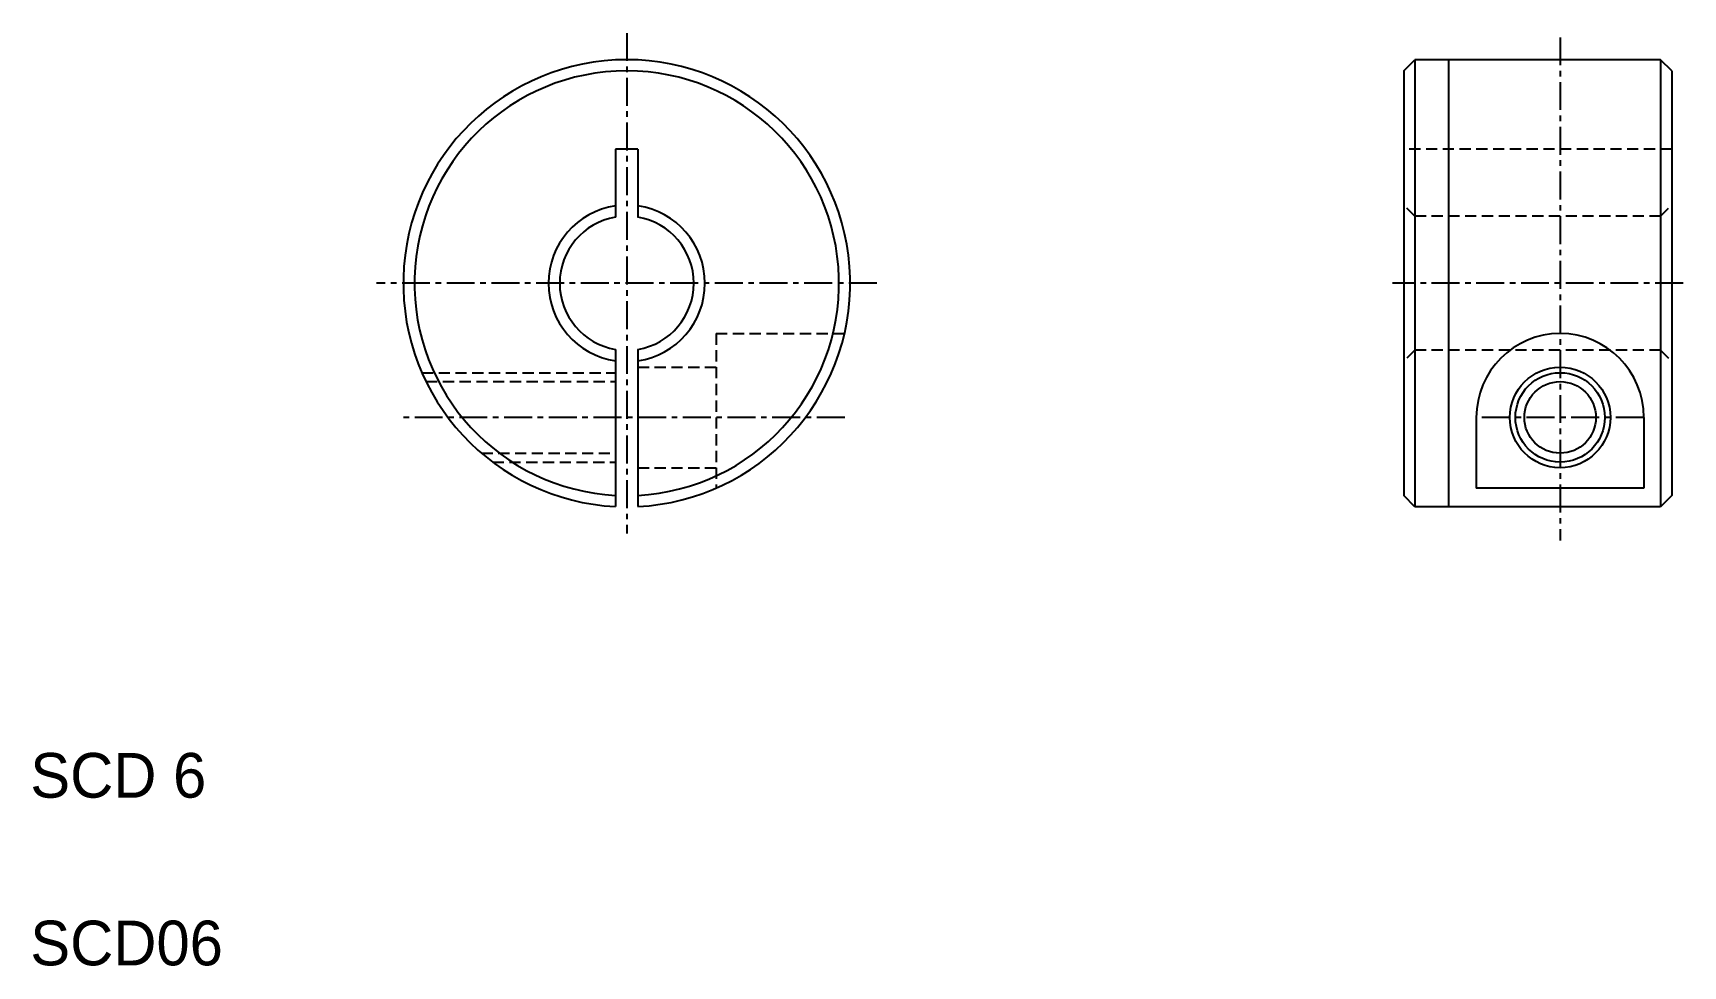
# Model space of a CAD drawing. Extents: x 55.6 to 129.5, y 60 to 101.8.
import ezdxf

# ---------------------------------------------------------------- set-up
doc = ezdxf.new("R2010")
doc.units = 0
doc.linetypes.add('CENTER', pattern=[2, 1.25, -0.25, 0.25, -0.25])
doc.linetypes.add('DASHED', pattern=[0.75, 0.5, -0.25])
doc.layers.get('0').update_dxf_attribs({"linetype": 'CONTINUOUS'})
doc.layers.add('CENTER', color=1, linetype='CENTER')

msp = doc.modelspace()

# ---------------------------------------------------------------- linework, layer by layer
at = {"color": 7, "linetype": 'CONTINUOUS'}
for p, q in [((116.967, 100.068), (117.467, 100.568)), ((128.467, 100.568), (117.467, 100.568)), ((117.467, 100.568), (117.467, 80.568)), ((118.967, 100.568), (118.967, 80.568)), ((128.467, 100.568), (128.467, 80.568)), ((128.967, 100.068), (128.467, 100.568)), ((116.967, 100.068), (116.967, 81.068)), ((128.967, 100.068), (128.967, 81.068)), ((81.694, 96.568), (81.694, 93.526)), ((82.694, 96.568), (81.694, 96.568)), ((82.694, 96.568), (82.694, 93.526)), ((81.694, 87.609), (81.694, 80.58)), ((82.694, 87.609), (82.694, 80.58)), ((120.217, 84.568), (120.217, 81.402)), ((127.717, 84.568), (127.717, 81.402)), ((127.717, 81.402), (120.217, 81.402)), ((117.467, 80.568), (116.967, 81.068)), ((128.467, 80.568), (117.467, 80.568)), ((128.967, 81.068), (128.467, 80.568))]:
    msp.add_line(p, q, dxfattribs=at)
at = {"color": 3, "linetype": 'DASHED'}
for p, q in [((128.967, 96.568), (116.967, 96.568)), ((117.467, 93.568), (116.967, 94.068)), ((128.467, 93.568), (128.967, 94.068)), ((128.467, 93.568), (117.467, 93.568)), ((117.467, 93.568), (117.467, 87.568)), ((122.967, 93.568), (122.967, 93.568)), ((125.967, 93.568), (125.967, 93.568)), ((128.467, 93.568), (128.467, 87.568)), ((86.194, 88.318), (91.938, 88.318)), ((86.194, 88.318), (86.194, 81.402)), ((117.467, 87.568), (116.967, 87.068)), ((128.467, 87.568), (117.467, 87.568)), ((128.467, 87.568), (128.967, 87.068)), ((73.029, 86.568), (81.694, 86.568)), ((82.694, 86.818), (86.194, 86.818)), ((73.214, 86.168), (81.694, 86.168)), ((75.695, 82.968), (81.694, 82.968)), ((76.194, 82.568), (81.694, 82.568)), ((82.694, 82.318), (86.194, 82.318))]:
    msp.add_line(p, q, dxfattribs=at)
at = {"color": 7, "linetype": 'CONTINUOUS'}
for radius in [2.25, 1.6]:
    msp.add_circle((123.967, 84.568), radius, dxfattribs=at)
at = {"color": 3, "linetype": 'CONTINUOUS'}
msp.add_circle((123.967, 84.568), 2, dxfattribs=at)
at = {"color": 7, "linetype": 'CONTINUOUS'}
for centre, radius, start, end in [((82.194, 90.568), 10, 272.86598, 267.13402), ((82.194, 90.568), 9.5, 273.01696, 266.98304), ((82.194, 90.568), 3.5, 98.21321, 261.78679), ((82.194, 90.568), 3.5, 278.21321, 81.78679), ((82.194, 90.568), 3, 99.59407, 260.40593), ((82.194, 90.568), 3, 279.59407, 80.40593), ((123.967, 84.568), 3.75, 0, 180)]:
    msp.add_arc(centre, radius, start, end, dxfattribs=at)
at = {"layer": 'CENTER', "color": 1, "linetype": 'CENTER'}
for p, q in [((82.194, 101.761), (82.194, 79.374)), ((123.967, 101.568), (123.967, 79.068)), ((93.388, 90.568), (71, 90.568)), ((129.467, 90.568), (116.467, 90.568)), ((91.955, 84.568), (72.038, 84.568)), ((127.717, 84.568), (120.217, 84.568))]:
    msp.add_line(p, q, dxfattribs=at)

# ---------------------------------------------------------------- texts
at = {"color": 7, "linetype": 'CONTINUOUS'}
for s, p in [('SCD 6', (55.5, 67.558)), ('SCD06', (55.5, 60.058))]:
    msp.add_text(s, height=2, dxfattribs=at).set_placement(p)

doc.saveas('drawing.dxf')
